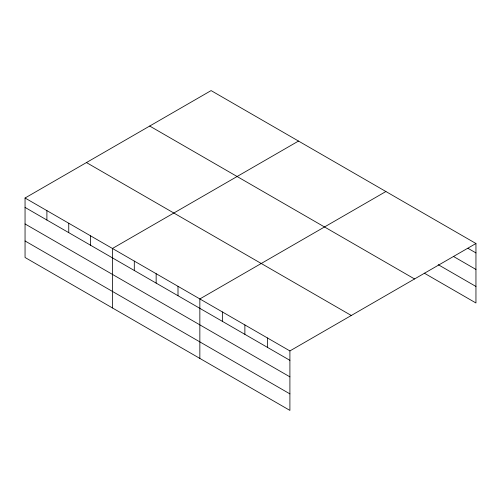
<?xml version="1.0" encoding="UTF-8"?>
<svg xmlns="http://www.w3.org/2000/svg" width="501" height="501" viewBox="0 0 501 501"><rect width="100%" height="100%" fill="white"/><g stroke="black" fill="none" stroke-linecap="round" stroke-linejoin="round"><path stroke-width="0.75" d="M25.05 198.014L289.904 350.925L289.904 410.4L25.05 257.489L25.05 198.014L211.096 90.6L475.95 243.511L475.95 302.986L424.303 273.17M298.502 141.063L112.449 248.471L112.449 307.952M385.902 191.52L199.849 298.934L199.849 358.409M289.904 350.925L475.95 243.511M468.003 248.333L475.95 252.917M453.436 256.443L475.95 269.444M438.206 264.672L475.95 286.466M149.705 126.045L414.552 278.957M86.448 162.568L351.295 315.48M25.05 207.42L289.904 360.332M25.05 223.947L289.904 376.852M25.05 240.968L289.904 393.88M267.39 337.925L267.39 347.337M244.876 324.93L244.876 334.336M222.363 311.929L222.363 321.341M177.999 286.321L177.999 295.728M156.149 273.703L156.149 283.115M134.299 261.09L134.299 270.496M90.6 235.858L90.6 245.265M68.75 223.246L68.75 232.652M46.9 210.627L46.9 220.039"/></g></svg>
